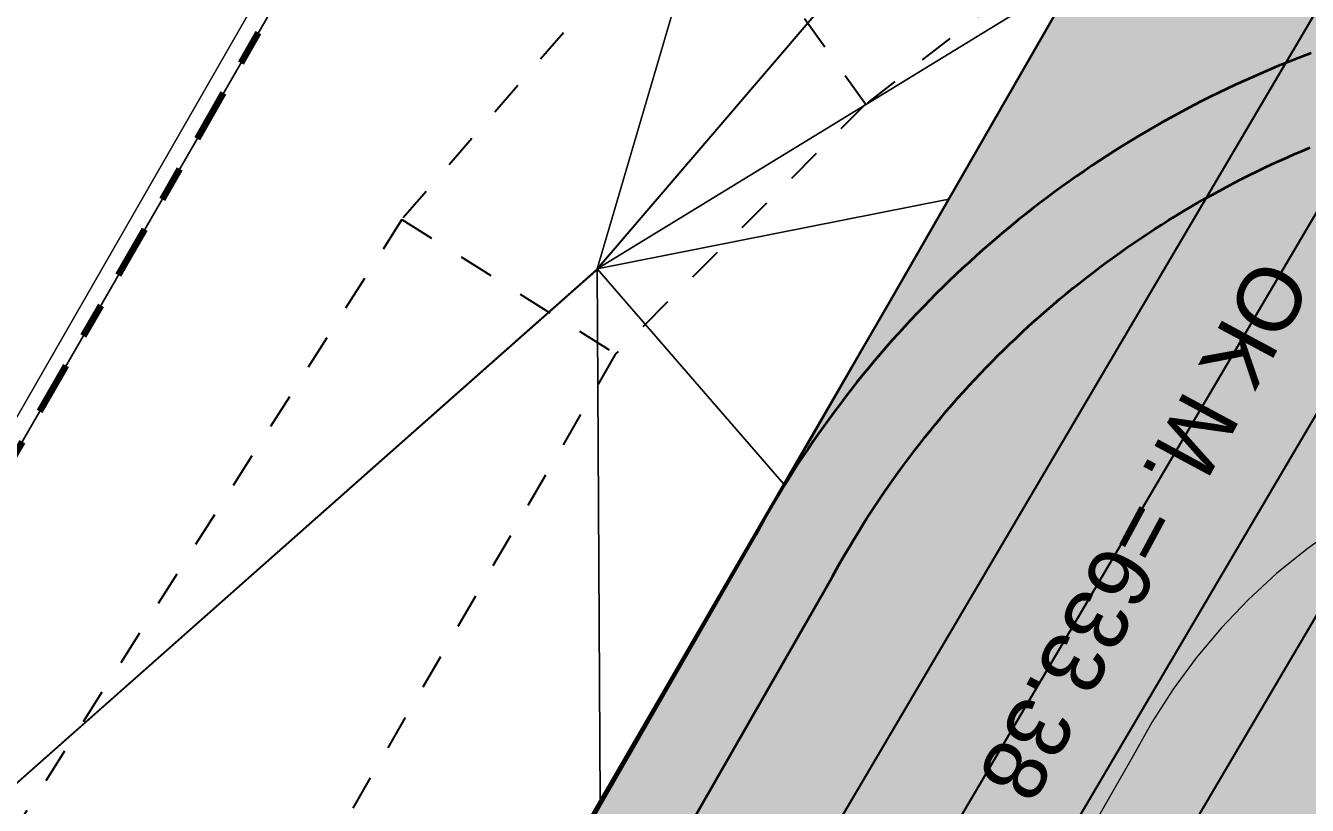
# Model space of a CAD drawing. Header units: metres. Extents: x 2711799 to 2711985, y 1236908 to 1237087.
# Drawn here: x 2711906.396 to 2711910.061, y 1237010.89 to 1237013.119 of the extents above; entities that cross this region are included whole.
import ezdxf

# ---------------------------------------------------------------- set-up
doc = ezdxf.new("R2010")
doc.units = ezdxf.units.M
doc.header["$PDMODE"] = 2
doc.header["$PDSIZE"] = -2
for name, pattern in [('AUSGEZOGEN', [0]), ('PUNKT2_S9', [0.35, 0.15, -0.1, 0, -0.1]), ('VERDECKT2_S2', [0.18, 0.1, -0.08])]:
    doc.linetypes.add(name, pattern=pattern)
for name, color, linetype, lineweight in [('XR$1$STANDARD_1', 7, 'AUSGEZOGEN', 13), ('XR$2$STANDARD_1', 7, 'AUSGEZOGEN', 13), ('XR$5$STANDARD_1', 7, 'AUSGEZOGEN', 13), ('XR$6$STANDARD_1', 7, 'AUSGEZOGEN', 13), ('XR$6$Vermassung Decke', 7, 'AUSGEZOGEN', 18)]:
    doc.layers.add(name, color=color, linetype=linetype, lineweight=lineweight)
for name, color, linetype in [('XR$3$V02_Raumstempel', 7, 'AUSGEZOGEN'), ('XR$3$V10_Achsen', 7, 'AUSGEZOGEN'), ('XR$4$E21_Stützen', 7, 'AUSGEZOGEN'), ('XR$4$E42_Aussendämmung', 7, 'AUSGEZOGEN'), ('XR$4$M61_Mobiliar', 7, 'AUSGEZOGEN')]:
    doc.layers.add(name, color=color, linetype=linetype)
doc.styles.add('ARIAL', font='arial.ttf')
doc.dimstyles.new('DIMSTYLE_6', dxfattribs={"dimtxt": 0.2, "dimasz": 0.2, "dimexe": 0, "dimexo": 0, "dimgap": 0.1, "dimtad": 2, "dimrnd": 0.005, "dimzin": 4, "dimdsep": 46, "dimtxsty": 'ARIAL', "dimblk1": 'ALL_ML_KREIS', "dimblk2": 'ALL_ML_KREIS', "dimsah": 1, "dimcen": 0, "dimclrd": 7, "dimclre": 7, "dimclrt": 7, "dimadec": 0, "dimazin": 0, "dimtfac": 1, "dimtdec": 0, "dimtix": 1, "dimtmove": 2, "dimatfit": 3, "dimfxl": 0, "dimtzin": 0, "dimlwd": 0, "dimlwe": 18, "dimarcsym": 0})

# ---------------------------------------------------------------- blocks, each defined once
blk = doc.blocks.new('COMPLEXOBJECT_0')
at = {"layer": 'XR$1$STANDARD_1', "color": 7, "linetype": 'AUSGEZOGEN', "lineweight": 13, "transparency": 33554687}
for points, invisible_edges in [([(46.6739, 7.5108, -1.3266), (20.6477, 30.5331, -1.3266), (46.7664, 4.4497, -1.3266)], 3), ([(46.7664, 4.4497, -1.3266), (20.6477, 30.5331, -1.3266), (47.2711, 2.7839, -1.3266)], 3), ([(47.2711, 2.7839, -1.3266), (20.6477, 30.5331, -1.3266), (47.2944, 2.0702, -1.3266)], 3), ([(47.2944, 2.0702, -1.3266), (20.6477, 30.5331, -1.3266), (47.276, 1.9483, -1.3266)], 3), ([(47.276, 1.9483, -1.3266), (20.6477, 30.5331, -1.3266), (47.951, 0, -1.3266)], 3), ([(47.951, 0, -1.3266), (20.6477, 30.5331, -1.3266), (35.4227, 0.3852, -1.3266)], 3), ([(35.4227, 0.3852, 1.3934), (43.7886, 0.128, 1.4734), (35.4227, 0.3852, -1.3266)], 2), ([(47.951, 0, -1.3266), (35.4227, 0.3852, -1.3266), (43.7886, 0.128, 1.4734)], 14)]:
    blk.add_3dface(points, dxfattribs=dict(at, invisible_edges=invisible_edges))
for points in [[(40.3057, 1.4124, 1.4734), (37.6671, 1.9886, 1.4734), (37.6881, 2.2589, 1.532), (38.916, 2.224, 1.5817)], [(40.3057, 1.4124, 1.4734), (38.916, 2.224, 1.5817), (39.6543, 2.203, 1.7712)], [(40.5955, 2.1737, 1.8162), (40.3057, 1.4124, 1.4734), (39.6543, 2.203, 1.7712), (39.994, 2.1934, 1.7878)], [(41.6405, 2.1395, 1.5848), (40.3057, 1.4124, 1.4734), (40.5955, 2.1737, 1.8162)], [(42.9636, 2.0963, 1.6254), (43.7886, 0.128, 1.4734), (40.3057, 1.4124, 1.4734), (41.6405, 2.1395, 1.5848)], [(40.3057, 1.4124, 1.4734), (35.4227, 0.3852, 1.3934), (37.6671, 1.9886, 1.4734)], [(40.3057, 1.4124, 1.4734), (43.7886, 0.128, 1.4734), (35.4227, 0.3852, 1.3934)]]:
    blk.add_3dface(points, dxfattribs=at)
blk = doc.blocks.new('COMPLEXOBJECT_88')
at = {"layer": 'XR$1$STANDARD_1', "color": 117, "linetype": 'AUSGEZOGEN', "lineweight": 25, "transparency": 33554687}
for points, invisible_edges in [([(37.1843, 2.2733, 1.4808), (37.5759, 2.2621, 1.1712), (37.6787, 2.2592, 1.5318)], 2), ([(38.6995, 2.2302, 0.4534), (39.994, 2.1934, 0.4534), (37.5759, 2.2621, 1.1712)], 2), ([(39.994, 2.1934, 0.4534), (39.994, 2.1934, 1.7878), (37.5759, 2.2621, 1.1712)], 14), ([(37.6787, 2.2592, 1.5318), (37.5759, 2.2621, 1.1712), (37.6881, 2.2589, 1.532)], 3), ([(37.6881, 2.2589, 1.532), (37.5759, 2.2621, 1.1712), (38.916, 2.224, 1.5817)], 3), ([(39.6543, 2.203, 1.7712), (38.916, 2.224, 1.5817), (37.5759, 2.2621, 1.1712)], 14), ([(37.5759, 2.2621, 1.1712), (39.994, 2.1934, 1.7878), (39.6543, 2.203, 1.7712)], 13)]:
    blk.add_3dface(points, dxfattribs=dict(at, invisible_edges=invisible_edges))
blk = doc.blocks.new('COMPLEXOBJECT_89')
at = {"layer": 'XR$1$STANDARD_1', "color": 117, "linetype": 'AUSGEZOGEN', "lineweight": 25, "transparency": 33554687}
for points, invisible_edges in [([(39.994, 2.1934, 0.4534), (43.1544, 2.09, 0.4534), (39.994, 2.1934, 1.7878)], 2), ([(39.994, 2.1934, 1.7878), (43.1544, 2.09, 0.4534), (40.5955, 2.1737, 1.8162)], 3), ([(40.5955, 2.1737, 1.8162), (43.1544, 2.09, 0.4534), (41.6405, 2.1395, 1.5848)], 3), ([(41.6405, 2.1395, 1.5848), (43.1544, 2.09, 0.4534), (42.9636, 2.0963, 1.6254)], 3), ([(42.9636, 2.0963, 1.6254), (43.1544, 2.09, 0.4534), (42.9858, 2.0955, 1.6256)], 3), ([(42.9858, 2.0955, 1.6256), (43.1544, 2.09, 0.4534), (42.9994, 2.0951, 1.6256)], 3), ([(44.1941, 2.056, 1.6267), (43.1544, 2.09, 0.4534), (42.9994, 2.0951, 1.6256)], 3), ([(43.1544, 2.09, 0.4534), (44.1941, 2.056, 1.6267), (44.3298, 2.0516, 1.6295)], 1)]:
    blk.add_3dface(points, dxfattribs=dict(at, invisible_edges=invisible_edges))
blk = doc.blocks.new('COMPLEXOBJECT_90')
at = {"layer": 'XR$1$STANDARD_1', "color": 8, "linetype": 'AUSGEZOGEN', "lineweight": 25, "transparency": 33554687, "invisible_edges": 3}
for points in [[(43.2072, 3.9516, 0.4534), (37.3848, 3.9589, 0.4534), (40.6549, 4.0293, 0.4534)], [(38.6995, 2.2302, 0.4534), (37.3848, 3.9589, 0.4534), (39.994, 2.1934, 0.4534)], [(39.994, 2.1934, 0.4534), (37.3848, 3.9589, 0.4534), (43.1544, 2.09, 0.4534)], [(43.1544, 2.09, 0.4534), (37.3848, 3.9589, 0.4534), (43.2072, 3.9516, 0.4534)]]:
    blk.add_3dface(points, dxfattribs=at)
blk = doc.blocks.new('Baugrube_$F38', base_point=(0, 0, -1.3266))
at = {"layer": 'XR$1$STANDARD_1', "color": 7, "linetype": 'PUNKT2_S9', "lineweight": 100, "transparency": 33554687}
blk.add_polyline3d([(25.4286, 1.3625, -1.3266), (31.2208, 0.5698, -1.3266), (35.4227, 0.3852, -1.3266), (47.951, 0, -1.3266), (47.276, 1.9483, -1.3266), (47.2944, 2.0702, -1.3266), (47.2711, 2.7839, -1.3266), (46.7664, 4.4497, -1.3266), (46.6739, 7.5108, -1.3266), (46.7775, 7.6803, -1.3266), (46.6485, 9.3572, -1.3266), (46.7418, 13.0472, -1.3266), (46.0652, 18.8045, -1.3266), (47.0552, 18.8045, -1.3266), (47.7822, 30.121, -1.3266), (46.461, 32.103, -1.3266), (40.1636, 32.124, -1.3266)], dxfattribs=at)
at = {"layer": 'XR$1$STANDARD_1', "color": 7, "linetype": 'AUSGEZOGEN', "lineweight": 13, "transparency": 33554687}
blk.add_blockref('COMPLEXOBJECT_0', (0, 0), dxfattribs=at)
at = {"layer": 'XR$1$STANDARD_1', "color": 8, "linetype": 'AUSGEZOGEN', "lineweight": 13, "transparency": 33554687}
blk.add_blockref('COMPLEXOBJECT_90', (0, 0), dxfattribs=at)
at = {"layer": 'XR$1$STANDARD_1', "color": 117, "linetype": 'AUSGEZOGEN', "lineweight": 13, "transparency": 33554687}
for name in ['COMPLEXOBJECT_88', 'COMPLEXOBJECT_89']:
    blk.add_blockref(name, (0, 0), dxfattribs=at)
blk = doc.blocks.new('Baugrube_$F39', base_point=(0, 0, -1.3266))
at = {"layer": 'XR$1$STANDARD_1', "linetype": 'AUSGEZOGEN', "lineweight": 25, "transparency": 33554687}
blk.add_hatch(color=8, dxfattribs=at).paths.add_polyline_path([(37.1774, 5.847), (37.5274, 5.847), (37.5274, 5.597), (39.2774, 5.597), (39.2774, 5.847), (39.6274, 5.847), (39.6274, 5.1975), (39.6906, 4.8158), (39.857, 4.4932), (40.1145, 4.2399), (40.4557, 4.0709), (40.6549, 4.0293), (43.2072, 3.9516), (43.1544, 2.09), (39.994, 2.1934), (38.6995, 2.2302), (38.1089, 2.7494), (37.665, 3.3563), (37.3848, 3.9589), (37.2177, 4.6201), (37.1775, 5.1245)], flags=16)
at = {"layer": 'XR$1$STANDARD_1', "color": 7, "linetype": 'AUSGEZOGEN', "lineweight": 13, "transparency": 33554687}
blk.add_lwpolyline([(37.1774, 5.847), (37.5274, 5.847), (37.5274, 5.597), (39.2774, 5.597), (39.2774, 5.847), (39.6274, 5.847), (39.6274, 5.1975), (39.6906, 4.8158), (39.857, 4.4932), (40.1145, 4.2399), (40.4557, 4.0709), (40.6549, 4.0293), (43.2072, 3.9516), (43.1544, 2.09), (39.994, 2.1934), (38.6995, 2.2302), (38.1089, 2.7494), (37.665, 3.3563), (37.3848, 3.9589), (37.2177, 4.6201), (37.1775, 5.1245), (37.1774, 5.847)], close=True, dxfattribs=at)
blk = doc.blocks.new('ALL_ML_KREIS')
at = {"color": 0, "linetype": 'ByBlock', "lineweight": -2}
for p, q in [((0, -0.5), (0, 0.5)), ((-1, 0), (0.5, 0))]:
    blk.add_line(p, q, dxfattribs=at)
blk.add_circle((0, 0), 0.15, dxfattribs=at)
blk = doc.blocks.new('*D1378')
at = {"layer": 'DEFPOINTS', "color": 0, "transparency": 16777216}
for p in [(2711911.5069, 1237011.3249), (2711909.0081, 1237008.6041), (2711909.6413, 1237008.2636)]:
    blk.add_point(p, dxfattribs=at)
at = {"layer": 'XR$6$Vermassung Decke', "color": 7, "lineweight": 18, "transparency": 16777216}
for p, q in [((2711911.5069, 1237011.3249), (2711911.3365, 1237011.4166)), ((2711909.0081, 1237008.6041), (2711909.6413, 1237008.2636))]:
    blk.add_line(p, q, dxfattribs=at)
at = {"layer": 'XR$6$Vermassung Decke', "color": 7, "lineweight": 0, "transparency": 16777216}
blk.add_line((2711911.2418, 1237011.2404), (2711909.7361, 1237008.4398), dxfattribs=at)
at = {"layer": 'XR$6$Vermassung Decke', "color": 7, "lineweight": 0, "transparency": 16777216, "xscale": 0.2, "yscale": 0.2, "zscale": 0.2}
for p, rotation in [((2711911.3365, 1237011.4166), 61.73568339642876), ((2711909.6413, 1237008.2636), 241.7356833964287)]:
    blk.add_blockref('ALL_ML_KREIS', p, dxfattribs=dict(at, rotation=rotation))
at = {"layer": 'XR$6$Vermassung Decke', "color": 7, "lineweight": 18, "transparency": 16777216, "insert": (2711910.6626, 1237009.7332), "char_height": 0.2, "width": 0.666667, "attachment_point": 5, "rotation": 61.7357, "style": 'ARIAL'}
blk.add_mtext('3.58', dxfattribs=at)
blk = doc.blocks.new('NSY100')
at = {"color": 0, "linetype": 'ByBlock', "lineweight": -2}
for p, q in [((-0.05, 0), (0.05, 0)), ((0, 0.05), (0, -0.05))]:
    blk.add_line(p, q, dxfattribs=at)
blk = doc.blocks.new('SYMBOL_33')
at = {"layer": 'XR$6$STANDARD_1', "color": 7, "linetype": 'AUSGEZOGEN', "lineweight": 25, "transparency": 33554687, "xscale": 0.009999999237060605, "yscale": 0.009999999237060605, "zscale": 0.009999999237060605, "rotation": 45}
blk.add_blockref('NSY100', (15.7362, -10.351, -6.67), dxfattribs=at)
at = {"layer": 'XR$6$STANDARD_1', "color": 7, "linetype": 'AUSGEZOGEN', "lineweight": 25, "transparency": 33554687, "insert": (15.4836, -13.1453), "char_height": 0.18, "width": 1.78956, "attachment_point": 7, "style": 'ARIAL'}
blk.add_mtext('OK M. =633.38', dxfattribs=at)

msp = doc.modelspace()

# ---------------------------------------------------------------- linework, layer by layer
at = {"layer": 'XR$2$STANDARD_1', "color": 1, "linetype": 'AUSGEZOGEN', "lineweight": 35, "transparency": 33554687}
for p, q in [((2711910.0223, 1237013.0213, 640.05), (2711909.998, 1237013.0116, 640.05)), ((2711910.0223, 1237013.0213, 640.05), (2711909.998, 1237013.0116, 640.05)), ((2711910.0468, 1237013.0308, 640.05), (2711910.0223, 1237013.0213, 640.05)), ((2711910.0468, 1237013.0308, 640.05), (2711910.0223, 1237013.0213, 640.05)), ((2711910.0713, 1237013.04, 640.05), (2711910.0468, 1237013.0308, 640.05)), ((2711910.0713, 1237013.04, 640.05), (2711910.0468, 1237013.0308, 640.05)), ((2711909.9255, 1237012.9814, 640.05), (2711909.9016, 1237012.9709, 640.05)), ((2711909.9255, 1237012.9814, 640.05), (2711909.9016, 1237012.9709, 640.05)), ((2711909.9496, 1237012.9917, 640.05), (2711909.9255, 1237012.9814, 640.05)), ((2711909.9496, 1237012.9917, 640.05), (2711909.9255, 1237012.9814, 640.05)), ((2711909.9738, 1237013.0018, 640.05), (2711909.9496, 1237012.9917, 640.05)), ((2711909.9738, 1237013.0018, 640.05), (2711909.9496, 1237012.9917, 640.05)), ((2711909.998, 1237013.0116, 640.05), (2711909.9738, 1237013.0018, 640.05)), ((2711909.998, 1237013.0116, 640.05), (2711909.9738, 1237013.0018, 640.05)), ((2711909.8539, 1237012.9492, 640.05), (2711909.8302, 1237012.9381, 640.05)), ((2711909.8539, 1237012.9492, 640.05), (2711909.8302, 1237012.9381, 640.05)), ((2711909.8777, 1237012.9602, 640.05), (2711909.8539, 1237012.9492, 640.05)), ((2711909.8777, 1237012.9602, 640.05), (2711909.8539, 1237012.9492, 640.05)), ((2711909.9016, 1237012.9709, 640.05), (2711909.8777, 1237012.9602, 640.05)), ((2711909.9016, 1237012.9709, 640.05), (2711909.8777, 1237012.9602, 640.05)), ((2711909.7831, 1237012.9152, 640.05), (2711909.7597, 1237012.9035, 640.05)), ((2711909.7831, 1237012.9152, 640.05), (2711909.7597, 1237012.9035, 640.05)), ((2711909.8066, 1237012.9268, 640.05), (2711909.7831, 1237012.9152, 640.05)), ((2711909.8066, 1237012.9268, 640.05), (2711909.7831, 1237012.9152, 640.05)), ((2711909.8302, 1237012.9381, 640.05), (2711909.8066, 1237012.9268, 640.05)), ((2711909.8302, 1237012.9381, 640.05), (2711909.8066, 1237012.9268, 640.05)), ((2711909.7132, 1237012.8793, 640.05), (2711909.6902, 1237012.867, 640.05)), ((2711909.7132, 1237012.8793, 640.05), (2711909.6902, 1237012.867, 640.05)), ((2711909.7364, 1237012.8915, 640.05), (2711909.7132, 1237012.8793, 640.05)), ((2711909.7364, 1237012.8915, 640.05), (2711909.7132, 1237012.8793, 640.05)), ((2711909.7597, 1237012.9035, 640.05), (2711909.7364, 1237012.8915, 640.05)), ((2711909.7597, 1237012.9035, 640.05), (2711909.7364, 1237012.8915, 640.05)), ((2711909.6443, 1237012.8417, 640.05), (2711909.6216, 1237012.8287, 640.05)), ((2711909.6443, 1237012.8417, 640.05), (2711909.6216, 1237012.8287, 640.05)), ((2711909.6672, 1237012.8544, 640.05), (2711909.6443, 1237012.8417, 640.05)), ((2711909.6672, 1237012.8544, 640.05), (2711909.6443, 1237012.8417, 640.05)), ((2711909.6902, 1237012.867, 640.05), (2711909.6672, 1237012.8544, 640.05)), ((2711909.6902, 1237012.867, 640.05), (2711909.6672, 1237012.8544, 640.05)), ((2711909.5764, 1237012.8022, 640.05), (2711909.554, 1237012.7887, 640.05)), ((2711909.5764, 1237012.8022, 640.05), (2711909.554, 1237012.7887, 640.05)), ((2711909.599, 1237012.8156, 640.05), (2711909.5764, 1237012.8022, 640.05)), ((2711909.599, 1237012.8156, 640.05), (2711909.5764, 1237012.8022, 640.05)), ((2711909.6216, 1237012.8287, 640.05), (2711909.599, 1237012.8156, 640.05)), ((2711909.6216, 1237012.8287, 640.05), (2711909.599, 1237012.8156, 640.05)), ((2711909.5096, 1237012.761, 640.05), (2711909.4876, 1237012.7468, 640.05)), ((2711909.5096, 1237012.761, 640.05), (2711909.4876, 1237012.7468, 640.05)), ((2711909.5318, 1237012.7749, 640.05), (2711909.5096, 1237012.761, 640.05)), ((2711909.5318, 1237012.7749, 640.05), (2711909.5096, 1237012.761, 640.05)), ((2711909.554, 1237012.7887, 640.05), (2711909.5318, 1237012.7749, 640.05)), ((2711909.554, 1237012.7887, 640.05), (2711909.5318, 1237012.7749, 640.05)), ((2711910.0249, 1237012.752, 640.05), (2711910.047, 1237012.7614, 640.05)), ((2711910.0249, 1237012.752, 640.05), (2711910.047, 1237012.7614, 640.05)), ((2711910.047, 1237012.7614, 640.05), (2711910.0691, 1237012.7707, 640.05)), ((2711910.047, 1237012.7614, 640.05), (2711910.0691, 1237012.7707, 640.05)), ((2711909.4657, 1237012.7325, 640.05), (2711909.4439, 1237012.718, 640.05)), ((2711909.4657, 1237012.7325, 640.05), (2711909.4439, 1237012.718, 640.05)), ((2711909.4876, 1237012.7468, 640.05), (2711909.4657, 1237012.7325, 640.05)), ((2711909.4876, 1237012.7468, 640.05), (2711909.4657, 1237012.7325, 640.05)), ((2711909.9375, 1237012.7123, 640.05), (2711909.9592, 1237012.7225, 640.05)), ((2711909.9375, 1237012.7123, 640.05), (2711909.9592, 1237012.7225, 640.05)), ((2711909.9592, 1237012.7225, 640.05), (2711909.981, 1237012.7325, 640.05)), ((2711909.9592, 1237012.7225, 640.05), (2711909.981, 1237012.7325, 640.05)), ((2711909.981, 1237012.7325, 640.05), (2711910.0029, 1237012.7423, 640.05)), ((2711909.981, 1237012.7325, 640.05), (2711910.0029, 1237012.7423, 640.05)), ((2711910.0029, 1237012.7423, 640.05), (2711910.0249, 1237012.752, 640.05)), ((2711910.0029, 1237012.7423, 640.05), (2711910.0249, 1237012.752, 640.05)), ((2711909.4007, 1237012.6884, 640.05), (2711909.3793, 1237012.6733, 640.05)), ((2711909.4007, 1237012.6884, 640.05), (2711909.3793, 1237012.6733, 640.05)), ((2711909.4222, 1237012.7033, 640.05), (2711909.4007, 1237012.6884, 640.05)), ((2711909.4222, 1237012.7033, 640.05), (2711909.4007, 1237012.6884, 640.05)), ((2711909.4439, 1237012.718, 640.05), (2711909.4222, 1237012.7033, 640.05)), ((2711909.4439, 1237012.718, 640.05), (2711909.4222, 1237012.7033, 640.05)), ((2711909.8729, 1237012.6805, 640.05), (2711909.8943, 1237012.6913, 640.05)), ((2711909.8729, 1237012.6805, 640.05), (2711909.8943, 1237012.6913, 640.05)), ((2711909.8943, 1237012.6913, 640.05), (2711909.9159, 1237012.7019, 640.05)), ((2711909.8943, 1237012.6913, 640.05), (2711909.9159, 1237012.7019, 640.05)), ((2711909.9159, 1237012.7019, 640.05), (2711909.9375, 1237012.7123, 640.05)), ((2711909.9159, 1237012.7019, 640.05), (2711909.9375, 1237012.7123, 640.05)), ((2711909.358, 1237012.6581, 640.05), (2711909.3369, 1237012.6426, 640.05)), ((2711909.358, 1237012.6581, 640.05), (2711909.3369, 1237012.6426, 640.05)), ((2711909.3793, 1237012.6733, 640.05), (2711909.358, 1237012.6581, 640.05)), ((2711909.3793, 1237012.6733, 640.05), (2711909.358, 1237012.6581, 640.05)), ((2711909.8091, 1237012.6471, 640.05), (2711909.8303, 1237012.6584, 640.05)), ((2711909.8091, 1237012.6471, 640.05), (2711909.8303, 1237012.6584, 640.05)), ((2711909.8303, 1237012.6584, 640.05), (2711909.8516, 1237012.6696, 640.05)), ((2711909.8303, 1237012.6584, 640.05), (2711909.8516, 1237012.6696, 640.05)), ((2711909.8516, 1237012.6696, 640.05), (2711909.8729, 1237012.6805, 640.05)), ((2711909.8516, 1237012.6696, 640.05), (2711909.8729, 1237012.6805, 640.05)), ((2711909.295, 1237012.6112, 640.05), (2711909.2743, 1237012.5952, 640.05)), ((2711909.295, 1237012.6112, 640.05), (2711909.2743, 1237012.5952, 640.05)), ((2711909.3159, 1237012.627, 640.05), (2711909.295, 1237012.6112, 640.05)), ((2711909.3159, 1237012.627, 640.05), (2711909.295, 1237012.6112, 640.05)), ((2711909.3369, 1237012.6426, 640.05), (2711909.3159, 1237012.627, 640.05)), ((2711909.3369, 1237012.6426, 640.05), (2711909.3159, 1237012.627, 640.05)), ((2711909.7255, 1237012.6, 640.05), (2711909.7463, 1237012.612, 640.05)), ((2711909.7255, 1237012.6, 640.05), (2711909.7463, 1237012.612, 640.05)), ((2711909.7463, 1237012.612, 640.05), (2711909.7671, 1237012.6239, 640.05)), ((2711909.7463, 1237012.612, 640.05), (2711909.7671, 1237012.6239, 640.05)), ((2711909.7671, 1237012.6239, 640.05), (2711909.7881, 1237012.6356, 640.05)), ((2711909.7671, 1237012.6239, 640.05), (2711909.7881, 1237012.6356, 640.05)), ((2711909.7881, 1237012.6356, 640.05), (2711909.8091, 1237012.6471, 640.05)), ((2711909.7881, 1237012.6356, 640.05), (2711909.8091, 1237012.6471, 640.05)), ((2711909.2537, 1237012.579, 640.05), (2711909.2333, 1237012.5626, 640.05)), ((2711909.2537, 1237012.579, 640.05), (2711909.2333, 1237012.5626, 640.05)), ((2711909.2743, 1237012.5952, 640.05), (2711909.2537, 1237012.579, 640.05)), ((2711909.2743, 1237012.5952, 640.05), (2711909.2537, 1237012.579, 640.05)), ((2711909.6639, 1237012.5627, 640.05), (2711909.6844, 1237012.5753, 640.05)), ((2711909.6639, 1237012.5627, 640.05), (2711909.6844, 1237012.5753, 640.05)), ((2711909.6844, 1237012.5753, 640.05), (2711909.7049, 1237012.5877, 640.05)), ((2711909.6844, 1237012.5753, 640.05), (2711909.7049, 1237012.5877, 640.05)), ((2711909.7049, 1237012.5877, 640.05), (2711909.7255, 1237012.6, 640.05)), ((2711909.7049, 1237012.5877, 640.05), (2711909.7255, 1237012.6, 640.05)), ((2711909.213, 1237012.5461, 640.05), (2711909.1928, 1237012.5294, 640.05)), ((2711909.213, 1237012.5461, 640.05), (2711909.1928, 1237012.5294, 640.05)), ((2711909.2333, 1237012.5626, 640.05), (2711909.213, 1237012.5461, 640.05)), ((2711909.2333, 1237012.5626, 640.05), (2711909.213, 1237012.5461, 640.05)), ((2711909.6234, 1237012.537, 640.05), (2711909.6436, 1237012.5499, 640.05)), ((2711909.6234, 1237012.537, 640.05), (2711909.6436, 1237012.5499, 640.05)), ((2711909.6436, 1237012.5499, 640.05), (2711909.6639, 1237012.5627, 640.05)), ((2711909.6436, 1237012.5499, 640.05), (2711909.6639, 1237012.5627, 640.05)), ((2711909.1728, 1237012.5125, 640.05), (2711909.153, 1237012.4954, 640.05)), ((2711909.1728, 1237012.5125, 640.05), (2711909.153, 1237012.4954, 640.05)), ((2711909.1928, 1237012.5294, 640.05), (2711909.1728, 1237012.5125, 640.05)), ((2711909.1928, 1237012.5294, 640.05), (2711909.1728, 1237012.5125, 640.05)), ((2711909.5635, 1237012.4971, 640.05), (2711909.5834, 1237012.5105, 640.05)), ((2711909.5635, 1237012.4971, 640.05), (2711909.5834, 1237012.5105, 640.05)), ((2711909.5834, 1237012.5105, 640.05), (2711909.6033, 1237012.5239, 640.05)), ((2711909.5834, 1237012.5105, 640.05), (2711909.6033, 1237012.5239, 640.05)), ((2711909.6033, 1237012.5239, 640.05), (2711909.6234, 1237012.537, 640.05)), ((2711909.6033, 1237012.5239, 640.05), (2711909.6234, 1237012.537, 640.05)), ((2711909.1333, 1237012.4782, 640.05), (2711909.1137, 1237012.4608, 640.05)), ((2711909.1333, 1237012.4782, 640.05), (2711909.1137, 1237012.4608, 640.05)), ((2711909.153, 1237012.4954, 640.05), (2711909.1333, 1237012.4782, 640.05)), ((2711909.153, 1237012.4954, 640.05), (2711909.1333, 1237012.4782, 640.05)), ((2711909.5047, 1237012.4556, 640.05), (2711909.5242, 1237012.4696, 640.05)), ((2711909.5047, 1237012.4556, 640.05), (2711909.5242, 1237012.4696, 640.05)), ((2711909.5242, 1237012.4696, 640.05), (2711909.5438, 1237012.4834, 640.05)), ((2711909.5242, 1237012.4696, 640.05), (2711909.5438, 1237012.4834, 640.05)), ((2711909.5438, 1237012.4834, 640.05), (2711909.5635, 1237012.4971, 640.05)), ((2711909.5438, 1237012.4834, 640.05), (2711909.5635, 1237012.4971, 640.05)), ((2711909.0943, 1237012.4432, 640.05), (2711909.075, 1237012.4255, 640.05)), ((2711909.0943, 1237012.4432, 640.05), (2711909.075, 1237012.4255, 640.05)), ((2711909.1137, 1237012.4608, 640.05), (2711909.0943, 1237012.4432, 640.05)), ((2711909.1137, 1237012.4608, 640.05), (2711909.0943, 1237012.4432, 640.05)), ((2711909.466, 1237012.4271, 640.05), (2711909.4853, 1237012.4414, 640.05)), ((2711909.466, 1237012.4271, 640.05), (2711909.4853, 1237012.4414, 640.05)), ((2711909.4853, 1237012.4414, 640.05), (2711909.5047, 1237012.4556, 640.05)), ((2711909.4853, 1237012.4414, 640.05), (2711909.5047, 1237012.4556, 640.05)), ((2711909.056, 1237012.4076, 640.05), (2711909.037, 1237012.3895, 640.05)), ((2711909.056, 1237012.4076, 640.05), (2711909.037, 1237012.3895, 640.05)), ((2711909.075, 1237012.4255, 640.05), (2711909.056, 1237012.4076, 640.05)), ((2711909.075, 1237012.4255, 640.05), (2711909.056, 1237012.4076, 640.05)), ((2711909.4091, 1237012.3831, 640.05), (2711909.4279, 1237012.398, 640.05)), ((2711909.4091, 1237012.3831, 640.05), (2711909.4279, 1237012.398, 640.05)), ((2711909.4279, 1237012.398, 640.05), (2711909.4469, 1237012.4126, 640.05)), ((2711909.4279, 1237012.398, 640.05), (2711909.4469, 1237012.4126, 640.05)), ((2711909.4469, 1237012.4126, 640.05), (2711909.466, 1237012.4271, 640.05)), ((2711909.4469, 1237012.4126, 640.05), (2711909.466, 1237012.4271, 640.05)), ((2711909.0182, 1237012.3713, 640.05), (2711908.9996, 1237012.3529, 640.05)), ((2711909.0182, 1237012.3713, 640.05), (2711908.9996, 1237012.3529, 640.05)), ((2711909.037, 1237012.3895, 640.05), (2711909.0182, 1237012.3713, 640.05)), ((2711909.037, 1237012.3895, 640.05), (2711909.0182, 1237012.3713, 640.05)), ((2711909.3717, 1237012.353, 640.05), (2711909.3903, 1237012.3681, 640.05)), ((2711909.3717, 1237012.353, 640.05), (2711909.3903, 1237012.3681, 640.05)), ((2711909.3903, 1237012.3681, 640.05), (2711909.4091, 1237012.3831, 640.05)), ((2711909.3903, 1237012.3681, 640.05), (2711909.4091, 1237012.3831, 640.05)), ((2711908.9812, 1237012.3343, 640.05), (2711908.9629, 1237012.3156, 640.05)), ((2711908.9812, 1237012.3343, 640.05), (2711908.9629, 1237012.3156, 640.05)), ((2711908.9996, 1237012.3529, 640.05), (2711908.9812, 1237012.3343, 640.05)), ((2711908.9996, 1237012.3529, 640.05), (2711908.9812, 1237012.3343, 640.05)), ((2711909.3167, 1237012.3065, 640.05), (2711909.3349, 1237012.3222, 640.05)), ((2711909.3167, 1237012.3065, 640.05), (2711909.3349, 1237012.3222, 640.05)), ((2711909.3349, 1237012.3222, 640.05), (2711909.3533, 1237012.3377, 640.05)), ((2711909.3349, 1237012.3222, 640.05), (2711909.3533, 1237012.3377, 640.05)), ((2711909.3533, 1237012.3377, 640.05), (2711909.3717, 1237012.353, 640.05)), ((2711909.3533, 1237012.3377, 640.05), (2711909.3717, 1237012.353, 640.05)), ((2711908.9447, 1237012.2967, 640.05), (2711908.9268, 1237012.2776, 640.05)), ((2711908.9447, 1237012.2967, 640.05), (2711908.9268, 1237012.2776, 640.05)), ((2711908.9629, 1237012.3156, 640.05), (2711908.9447, 1237012.2967, 640.05)), ((2711908.9629, 1237012.3156, 640.05), (2711908.9447, 1237012.2967, 640.05)), ((2711909.2807, 1237012.2748, 640.05), (2711909.2986, 1237012.2907, 640.05)), ((2711909.2807, 1237012.2748, 640.05), (2711909.2986, 1237012.2907, 640.05)), ((2711909.2986, 1237012.2907, 640.05), (2711909.3167, 1237012.3065, 640.05)), ((2711909.2986, 1237012.2907, 640.05), (2711909.3167, 1237012.3065, 640.05)), ((2711908.909, 1237012.2584, 640.05), (2711908.8914, 1237012.2391, 640.05)), ((2711908.909, 1237012.2584, 640.05), (2711908.8914, 1237012.2391, 640.05)), ((2711908.9268, 1237012.2776, 640.05), (2711908.909, 1237012.2584, 640.05)), ((2711908.9268, 1237012.2776, 640.05), (2711908.909, 1237012.2584, 640.05)), ((2711909.2453, 1237012.2424, 640.05), (2711909.2629, 1237012.2587, 640.05)), ((2711909.2453, 1237012.2424, 640.05), (2711909.2629, 1237012.2587, 640.05)), ((2711909.2629, 1237012.2587, 640.05), (2711909.2807, 1237012.2748, 640.05)), ((2711909.2629, 1237012.2587, 640.05), (2711909.2807, 1237012.2748, 640.05)), ((2711908.8739, 1237012.2196, 640.05), (2711908.8566, 1237012.1999, 640.05)), ((2711908.8739, 1237012.2196, 640.05), (2711908.8566, 1237012.1999, 640.05)), ((2711908.8914, 1237012.2391, 640.05), (2711908.8739, 1237012.2196, 640.05)), ((2711908.8914, 1237012.2391, 640.05), (2711908.8739, 1237012.2196, 640.05)), ((2711909.1932, 1237012.1927, 640.05), (2711909.2104, 1237012.2094, 640.05)), ((2711909.1932, 1237012.1927, 640.05), (2711909.2104, 1237012.2094, 640.05)), ((2711909.2104, 1237012.2094, 640.05), (2711909.2278, 1237012.226, 640.05)), ((2711909.2104, 1237012.2094, 640.05), (2711909.2278, 1237012.226, 640.05)), ((2711909.2278, 1237012.226, 640.05), (2711909.2453, 1237012.2424, 640.05)), ((2711909.2278, 1237012.226, 640.05), (2711909.2453, 1237012.2424, 640.05)), ((2711908.8395, 1237012.1801, 640.05), (2711908.8225, 1237012.1602, 640.05)), ((2711908.8395, 1237012.1801, 640.05), (2711908.8225, 1237012.1602, 640.05)), ((2711908.8566, 1237012.1999, 640.05), (2711908.8395, 1237012.1801, 640.05)), ((2711908.8566, 1237012.1999, 640.05), (2711908.8395, 1237012.1801, 640.05)), ((2711909.1592, 1237012.1588, 640.05), (2711909.1762, 1237012.1758, 640.05)), ((2711909.1592, 1237012.1588, 640.05), (2711909.1762, 1237012.1758, 640.05)), ((2711909.1762, 1237012.1758, 640.05), (2711909.1932, 1237012.1927, 640.05)), ((2711909.1762, 1237012.1758, 640.05), (2711909.1932, 1237012.1927, 640.05)), ((2711908.8058, 1237012.1401, 640.05), (2711908.7892, 1237012.1198, 640.05)), ((2711908.8058, 1237012.1401, 640.05), (2711908.7892, 1237012.1198, 640.05)), ((2711908.8225, 1237012.1602, 640.05), (2711908.8058, 1237012.1401, 640.05)), ((2711908.8225, 1237012.1602, 640.05), (2711908.8058, 1237012.1401, 640.05)), ((2711909.1258, 1237012.1243, 640.05), (2711909.1425, 1237012.1416, 640.05)), ((2711909.1258, 1237012.1243, 640.05), (2711909.1425, 1237012.1416, 640.05)), ((2711909.1425, 1237012.1416, 640.05), (2711909.1592, 1237012.1588, 640.05)), ((2711909.1425, 1237012.1416, 640.05), (2711909.1592, 1237012.1588, 640.05)), ((2711908.7728, 1237012.0994, 640.05), (2711908.7565, 1237012.0789, 640.05)), ((2711908.7728, 1237012.0994, 640.05), (2711908.7565, 1237012.0789, 640.05)), ((2711908.7892, 1237012.1198, 640.05), (2711908.7728, 1237012.0994, 640.05)), ((2711908.7892, 1237012.1198, 640.05), (2711908.7728, 1237012.0994, 640.05)), ((2711909.0931, 1237012.0893, 640.05), (2711909.1094, 1237012.1069, 640.05)), ((2711909.0931, 1237012.0893, 640.05), (2711909.1094, 1237012.1069, 640.05)), ((2711909.1094, 1237012.1069, 640.05), (2711909.1258, 1237012.1243, 640.05)), ((2711909.1094, 1237012.1069, 640.05), (2711909.1258, 1237012.1243, 640.05)), ((2711908.7565, 1237012.0789, 640.05), (2711908.7405, 1237012.0582, 640.05)), ((2711908.7565, 1237012.0789, 640.05), (2711908.7405, 1237012.0582, 640.05)), ((2711909.0609, 1237012.0537, 640.05), (2711909.0769, 1237012.0715, 640.05)), ((2711909.0609, 1237012.0537, 640.05), (2711909.0769, 1237012.0715, 640.05)), ((2711909.0769, 1237012.0715, 640.05), (2711909.0931, 1237012.0893, 640.05)), ((2711909.0769, 1237012.0715, 640.05), (2711909.0931, 1237012.0893, 640.05)), ((2711908.7246, 1237012.0374, 640.05), (2711908.7089, 1237012.0164, 640.05)), ((2711908.7246, 1237012.0374, 640.05), (2711908.7089, 1237012.0164, 640.05)), ((2711908.7405, 1237012.0582, 640.05), (2711908.7246, 1237012.0374, 640.05)), ((2711908.7405, 1237012.0582, 640.05), (2711908.7246, 1237012.0374, 640.05)), ((2711909.0294, 1237012.0175, 640.05), (2711909.0451, 1237012.0356, 640.05)), ((2711909.0294, 1237012.0175, 640.05), (2711909.0451, 1237012.0356, 640.05)), ((2711909.0451, 1237012.0356, 640.05), (2711909.0609, 1237012.0537, 640.05)), ((2711909.0451, 1237012.0356, 640.05), (2711909.0609, 1237012.0537, 640.05)), ((2711908.6934, 1237011.9953, 640.05), (2711908.6781, 1237011.9741, 640.05)), ((2711908.6934, 1237011.9953, 640.05), (2711908.6781, 1237011.9741, 640.05)), ((2711908.7089, 1237012.0164, 640.05), (2711908.6934, 1237011.9953, 640.05)), ((2711908.7089, 1237012.0164, 640.05), (2711908.6934, 1237011.9953, 640.05)), ((2711908.9985, 1237011.9808, 640.05), (2711909.0138, 1237011.9992, 640.05)), ((2711908.9985, 1237011.9808, 640.05), (2711909.0138, 1237011.9992, 640.05)), ((2711909.0138, 1237011.9992, 640.05), (2711909.0294, 1237012.0175, 640.05)), ((2711909.0138, 1237011.9992, 640.05), (2711909.0294, 1237012.0175, 640.05)), ((2711908.6629, 1237011.9528, 640.05), (2711908.648, 1237011.9313, 640.05)), ((2711908.6629, 1237011.9528, 640.05), (2711908.648, 1237011.9313, 640.05)), ((2711908.6781, 1237011.9741, 640.05), (2711908.6629, 1237011.9528, 640.05)), ((2711908.6781, 1237011.9741, 640.05), (2711908.6629, 1237011.9528, 640.05)), ((2711908.9682, 1237011.9435, 640.05), (2711908.9833, 1237011.9622, 640.05)), ((2711908.9682, 1237011.9435, 640.05), (2711908.9833, 1237011.9622, 640.05)), ((2711908.9833, 1237011.9622, 640.05), (2711908.9985, 1237011.9808, 640.05)), ((2711908.9833, 1237011.9622, 640.05), (2711908.9985, 1237011.9808, 640.05)), ((2711908.648, 1237011.9313, 640.05), (2711908.6332, 1237011.9097, 640.05)), ((2711908.648, 1237011.9313, 640.05), (2711908.6332, 1237011.9097, 640.05)), ((2711908.9386, 1237011.9057, 640.05), (2711908.9533, 1237011.9247, 640.05)), ((2711908.9386, 1237011.9057, 640.05), (2711908.9533, 1237011.9247, 640.05)), ((2711908.9533, 1237011.9247, 640.05), (2711908.9682, 1237011.9435, 640.05)), ((2711908.9533, 1237011.9247, 640.05), (2711908.9682, 1237011.9435, 640.05)), ((2711908.6186, 1237011.8879, 640.05), (2711908.6043, 1237011.866, 640.05)), ((2711908.6186, 1237011.8879, 640.05), (2711908.6043, 1237011.866, 640.05)), ((2711908.6332, 1237011.9097, 640.05), (2711908.6186, 1237011.8879, 640.05)), ((2711908.6332, 1237011.9097, 640.05), (2711908.6186, 1237011.8879, 640.05)), ((2711908.9097, 1237011.8674, 640.05), (2711908.9241, 1237011.8866, 640.05)), ((2711908.9097, 1237011.8674, 640.05), (2711908.9241, 1237011.8866, 640.05)), ((2711908.9241, 1237011.8866, 640.05), (2711908.9386, 1237011.9057, 640.05)), ((2711908.9241, 1237011.8866, 640.05), (2711908.9386, 1237011.9057, 640.05)), ((2711908.5901, 1237011.844, 640.05), (2711908.5761, 1237011.8219, 640.05)), ((2711908.5901, 1237011.844, 640.05), (2711908.5761, 1237011.8219, 640.05)), ((2711908.6043, 1237011.866, 640.05), (2711908.5901, 1237011.844, 640.05)), ((2711908.6043, 1237011.866, 640.05), (2711908.5901, 1237011.844, 640.05)), ((2711908.8814, 1237011.8287, 640.05), (2711908.8954, 1237011.8481, 640.05)), ((2711908.8814, 1237011.8287, 640.05), (2711908.8954, 1237011.8481, 640.05)), ((2711908.8954, 1237011.8481, 640.05), (2711908.9097, 1237011.8674, 640.05)), ((2711908.8954, 1237011.8481, 640.05), (2711908.9097, 1237011.8674, 640.05)), ((2711908.5761, 1237011.8219, 640.05), (2711908.5623, 1237011.7997, 640.05)), ((2711908.5761, 1237011.8219, 640.05), (2711908.5623, 1237011.7997, 640.05)), ((2711908.8538, 1237011.7894, 640.05), (2711908.8675, 1237011.8091, 640.05)), ((2711908.8538, 1237011.7894, 640.05), (2711908.8675, 1237011.8091, 640.05)), ((2711908.8675, 1237011.8091, 640.05), (2711908.8814, 1237011.8287, 640.05)), ((2711908.8675, 1237011.8091, 640.05), (2711908.8814, 1237011.8287, 640.05)), ((2711908.5486, 1237011.7773, 640.05), (2711908.5352, 1237011.7548, 640.05)), ((2711908.5486, 1237011.7773, 640.05), (2711908.5352, 1237011.7548, 640.05)), ((2711908.5623, 1237011.7997, 640.05), (2711908.5486, 1237011.7773, 640.05)), ((2711908.5623, 1237011.7997, 640.05), (2711908.5486, 1237011.7773, 640.05)), ((2711908.8269, 1237011.7496, 640.05), (2711908.8403, 1237011.7696, 640.05)), ((2711908.8269, 1237011.7496, 640.05), (2711908.8403, 1237011.7696, 640.05)), ((2711908.8403, 1237011.7696, 640.05), (2711908.8538, 1237011.7894, 640.05)), ((2711908.8403, 1237011.7696, 640.05), (2711908.8538, 1237011.7894, 640.05)), ((2711908.522, 1237011.7322, 640.05), (2711908.509, 1237011.7095, 640.05)), ((2711908.522, 1237011.7322, 640.05), (2711908.509, 1237011.7095, 640.05)), ((2711908.5352, 1237011.7548, 640.05), (2711908.522, 1237011.7322, 640.05)), ((2711908.5352, 1237011.7548, 640.05), (2711908.522, 1237011.7322, 640.05)), ((2711908.8137, 1237011.7296, 640.05), (2711908.8269, 1237011.7496, 640.05)), ((2711908.8137, 1237011.7296, 640.05), (2711908.8269, 1237011.7496, 640.05)), ((2711908.509, 1237011.7095, 640.05), (2711908.4962, 1237011.6867, 640.05)), ((2711908.509, 1237011.7095, 640.05), (2711908.4962, 1237011.6867, 640.05)), ((2711908.7879, 1237011.6891, 640.05), (2711908.8007, 1237011.7094, 640.05)), ((2711908.7879, 1237011.6891, 640.05), (2711908.8007, 1237011.7094, 640.05)), ((2711908.8007, 1237011.7094, 640.05), (2711908.8137, 1237011.7296, 640.05)), ((2711908.8007, 1237011.7094, 640.05), (2711908.8137, 1237011.7296, 640.05)), ((2711908.4835, 1237011.6638, 640.05), (2711908.479, 1237011.6553, 640.05)), ((2711908.4835, 1237011.6638, 640.05), (2711908.479, 1237011.6553, 640.05)), ((2711908.4962, 1237011.6867, 640.05), (2711908.4835, 1237011.6638, 640.05)), ((2711908.4962, 1237011.6867, 640.05), (2711908.4835, 1237011.6638, 640.05)), ((2711908.7628, 1237011.6483, 640.05), (2711908.7752, 1237011.6688, 640.05)), ((2711908.7628, 1237011.6483, 640.05), (2711908.7752, 1237011.6688, 640.05)), ((2711908.7752, 1237011.6688, 640.05), (2711908.7879, 1237011.6891, 640.05)), ((2711908.7752, 1237011.6688, 640.05), (2711908.7879, 1237011.6891, 640.05)), ((2711908.479, 1237011.6553, 640.05), (2711907.5893, 1237010.1074, 640.05)), ((2711908.479, 1237011.6553, 640.05), (2711907.5893, 1237010.1074, 640.05)), ((2711908.7383, 1237011.6069, 640.05), (2711908.7505, 1237011.6276, 640.05)), ((2711908.7383, 1237011.6069, 640.05), (2711908.7505, 1237011.6276, 640.05)), ((2711908.7505, 1237011.6276, 640.05), (2711908.7628, 1237011.6483, 640.05)), ((2711908.7505, 1237011.6276, 640.05), (2711908.7628, 1237011.6483, 640.05)), ((2711908.7146, 1237011.5652, 640.05), (2711908.7264, 1237011.5861, 640.05)), ((2711908.7146, 1237011.5652, 640.05), (2711908.7264, 1237011.5861, 640.05)), ((2711908.7264, 1237011.5861, 640.05), (2711908.7383, 1237011.6069, 640.05)), ((2711908.7264, 1237011.5861, 640.05), (2711908.7383, 1237011.6069, 640.05)), ((2711908.7031, 1237011.5442, 640.05), (2711908.7146, 1237011.5652, 640.05)), ((2711908.7031, 1237011.5442, 640.05), (2711908.7146, 1237011.5652, 640.05)), ((2711907.806, 1237009.9828, 640.05), (2711908.6957, 1237011.5307, 640.05)), ((2711907.806, 1237009.9828, 640.05), (2711908.6957, 1237011.5307, 640.05)), ((2711908.6957, 1237011.5307, 640.05), (2711908.7031, 1237011.5442, 640.05)), ((2711908.6957, 1237011.5307, 640.05), (2711908.7031, 1237011.5442, 640.05))]:
    msp.add_line(p, q, dxfattribs=at)
at = {"layer": 'XR$2$STANDARD_1', "color": 1, "linetype": 'AUSGEZOGEN', "lineweight": 18, "transparency": 33554687}
for p, q in [((2711910.1499, 1237011.6872, 640.05), (2711910.0593, 1237011.6229, 640.05)), ((2711910.1499, 1237011.6872, 640.05), (2711910.0593, 1237011.6229, 640.05)), ((2711908.4789, 1237011.6552, 640.05), (2711908.479, 1237011.6553, 640.05)), ((2711908.4789, 1237011.6552, 640.05), (2711908.479, 1237011.6553, 640.05)), ((2711910.0593, 1237011.6229, 640.05), (2711909.9729, 1237011.5529, 640.05)), ((2711910.0593, 1237011.6229, 640.05), (2711909.9729, 1237011.5529, 640.05)), ((2711909.9729, 1237011.5529, 640.05), (2711909.8912, 1237011.4776, 640.05)), ((2711909.9729, 1237011.5529, 640.05), (2711909.8912, 1237011.4776, 640.05)), ((2711909.8912, 1237011.4776, 640.05), (2711909.8145, 1237011.3973, 640.05)), ((2711909.8912, 1237011.4776, 640.05), (2711909.8145, 1237011.3973, 640.05)), ((2711909.8145, 1237011.3973, 640.05), (2711909.743, 1237011.3122, 640.05)), ((2711909.8145, 1237011.3973, 640.05), (2711909.743, 1237011.3122, 640.05)), ((2711909.743, 1237011.3122, 640.05), (2711909.677, 1237011.2228, 640.05)), ((2711909.743, 1237011.3122, 640.05), (2711909.677, 1237011.2228, 640.05)), ((2711909.677, 1237011.2228, 640.05), (2711909.6168, 1237011.1294, 640.05)), ((2711909.677, 1237011.2228, 640.05), (2711909.6168, 1237011.1294, 640.05)), ((2711909.6168, 1237011.1294, 640.05), (2711909.5627, 1237011.0324, 640.05)), ((2711909.6168, 1237011.1294, 640.05), (2711909.5627, 1237011.0324, 640.05)), ((2711909.5627, 1237011.0324, 640.05), (2711908.673, 1237009.4845, 640.05)), ((2711909.5627, 1237011.0324, 640.05), (2711908.673, 1237009.4845, 640.05))]:
    msp.add_line(p, q, dxfattribs=at)
at = {"layer": 'XR$3$V02_Raumstempel', "transparency": 33554687}
msp.add_polyline3d([(2711918.4652, 1237024.175, 635), (2711916.1481, 1237021.413, 635), (2711915.6711, 1237020.7039, 635), (2711913.3887, 1237017.209, 635), (2711913.022, 1237016.7252, 635), (2711911.1184, 1237013.7225, 635), (2711910.9804, 1237013.5275, 635), (2711908.7611, 1237009.7593, 635), (2711908.4625, 1237009.3581, 635), (2711908.3283, 1237009.1078, 635), (2711906.2188, 1237005.5757, 635)], dxfattribs=at)
at = {"layer": 'XR$3$V10_Achsen', "transparency": 33554687}
for points in [[(2711918.0182, 1237025.1394, 634.4), (2711916.3714, 1237023.5389, 634.4), (2711915.1257, 1237022.3455, 634.4), (2711914.6696, 1237021.8074, 634.4), (2711914.0583, 1237020.9707, 634.4), (2711913.8778, 1237020.7288, 634.4), (2711912.8451, 1237019.11, 634.4), (2711912.2629, 1237018.1534, 634.4), (2711910.2513, 1237014.7895, 634.4), (2711909.7821, 1237014.4685, 634.4), (2711908.025, 1237012.4174, 634.4), (2711905.2444, 1237009.958, 634.4)], [(2711918.1906, 1237024.8268, 634.6), (2711915.5102, 1237021.6318, 634.6), (2711915.4099, 1237021.4827, 634.6), (2711912.7875, 1237017.4671, 634.6), (2711912.7487, 1237017.416, 634.6), (2711910.5797, 1237013.9946, 634.6), (2711910.561, 1237013.9682, 634.6), (2711908.04, 1237009.6876, 634.6), (2711908.0215, 1237009.6627, 634.6), (2711908.0132, 1237009.6472, 634.6), (2711907.2092, 1237008.301, 634.6), (2711906.488, 1237007.5827, 634.6), (2711905.2948, 1237005.9505, 634.6)], [(2711918.3279, 1237024.5009, 634.8), (2711915.8291, 1237021.5224, 634.8), (2711915.5405, 1237021.0933, 634.8), (2711913.0881, 1237017.338, 634.8), (2711912.8853, 1237017.0706, 634.8), (2711910.8491, 1237013.8585, 634.8), (2711910.7707, 1237013.7479, 634.8), (2711908.4006, 1237009.7235, 634.8), (2711908.242, 1237009.5104, 634.8), (2711908.1708, 1237009.3775, 634.8), (2711905.9344, 1237005.6331, 634.8)], [(2711918.6026, 1237023.8491, 635.2), (2711916.467, 1237021.3036, 635.2), (2711915.8017, 1237020.3145, 635.2), (2711913.6893, 1237017.0799, 635.2), (2711913.1586, 1237016.3798, 635.2), (2711911.3877, 1237013.5865, 635.2), (2711911.19, 1237013.3072, 635.2), (2711909.1216, 1237009.7951, 635.2), (2711908.683, 1237009.2058, 635.2), (2711908.4859, 1237008.8381, 635.2), (2711906.5032, 1237005.5183, 635.2)]]:
    msp.add_polyline3d(points, dxfattribs=at)
at = {"layer": 'XR$4$E21_Stützen', "color": 7, "linetype": 'AUSGEZOGEN', "lineweight": 18, "transparency": 33554687, "elevation": 0}
msp.add_lwpolyline([(2711910.479, 1237019.146), (2711905.798, 1237011.004), (2711904.565, 1237008.905), (2711895.082, 1236992.766), (2711892.212, 1236988.06), (2711884.0559, 1236974.6831), (2711881.9696, 1236971.2906)], dxfattribs=at)
at = {"layer": 'XR$4$E21_Stützen', "color": 12, "linetype": 'AUSGEZOGEN', "lineweight": 18, "transparency": 33554687, "elevation": 0}
for points in [[(2711881.9696, 1236971.2906), (2711884.0559, 1236974.6831), (2711892.212, 1236988.06), (2711895.082, 1236992.766), (2711904.565, 1237008.905), (2711905.798, 1237011.004), (2711910.479, 1237019.146)], [(2711883.7342, 1236970.3419), (2711885.7619, 1236973.6391), (2711893.92, 1236987.019), (2711896.798, 1236991.739), (2711906.289, 1237007.892), (2711907.527, 1237009.999), (2711912.2, 1237018.128)]]:
    msp.add_lwpolyline(points, dxfattribs=at)
at = {"layer": 'XR$4$E42_Aussendämmung', "color": 12, "linetype": 'AUSGEZOGEN', "lineweight": 18, "transparency": 33554687, "elevation": 0}
msp.add_lwpolyline([(2711912.2, 1237018.128), (2711907.527, 1237009.999), (2711906.289, 1237007.892), (2711896.798, 1236991.739), (2711893.92, 1236987.019), (2711885.7619, 1236973.6391), (2711883.7342, 1236970.3419)], dxfattribs=at)
at = {"layer": 'XR$4$M61_Mobiliar', "color": 12, "linetype": 'AUSGEZOGEN', "lineweight": 18, "transparency": 33554687, "elevation": 0}
for points in [[(2711883.7343, 1236970.3419), (2711885.7619, 1236973.6391), (2711893.92, 1236987.019), (2711896.798, 1236991.739), (2711906.289, 1237007.892), (2711907.527, 1237009.999), (2711912.2, 1237018.128)], [(2711912.2, 1237018.128), (2711907.527, 1237009.999), (2711906.289, 1237007.892), (2711930.531, 1236994.348), (2711932.491, 1236997.958), (2711929.359, 1237001.022), (2711935.108, 1237011.715)]]:
    msp.add_lwpolyline(points, dxfattribs=at)
at = {"layer": 'XR$5$STANDARD_1', "color": 7, "linetype": 'VERDECKT2_S2', "lineweight": 25, "transparency": 33554687}
for p, q in [((2711908.3266, 1237013.5523, 640.05), (2711907.4718, 1237012.5646, 640.05)), ((2711908.7978, 1237012.8943, 640.05), (2711908.3266, 1237013.5523, 640.05)), ((2711909.5115, 1237013.4513, 640.05), (2711908.7978, 1237012.8943, 640.05)), ((2711908.7978, 1237012.8943, 640.05), (2711908.0829, 1237012.1804, 640.05)), ((2711907.4718, 1237012.5646, 640.05), (2711905.5346, 1237009.5126, 640.05)), ((2711907.4718, 1237012.5646, 640.05), (2711908.0829, 1237012.1804, 640.05)), ((2711908.0829, 1237012.1804, 640.05), (2711906.7501, 1237009.878, 640.05))]:
    msp.add_line(p, q, dxfattribs=at)

# ---------------------------------------------------------------- block references
at = {"layer": 'XR$1$STANDARD_1', "color": 2, "linetype": 'AUSGEZOGEN', "lineweight": 25, "transparency": 33554687, "rotation": 241.7356833995579}
for name in ['Baugrube_$F38', 'Baugrube_$F39']:
    msp.add_blockref(name, (2711925.873, 1237048.5928, 631.6), dxfattribs=at)
at = {"layer": 'XR$6$STANDARD_1', "color": 7, "linetype": 'AUSGEZOGEN', "lineweight": 25, "transparency": 33554687, "rotation": 241.7356833995579}
msp.add_blockref('SYMBOL_33', (2711928.8263, 1237019.8797, 640.05), dxfattribs=at)

# ---------------------------------------------------------------- dimensions: what is measured, and where the dimension line sits
at = {"layer": 'XR$6$Vermassung Decke', "color": 7, "lineweight": 18, "transparency": 33554687}
dim = msp.add_linear_dim(base=(2711909.6413, 1237008.2636, 640.05), p1=(2711911.5069, 1237011.3249, 640.05), p2=(2711909.0081, 1237008.6041, 640.05), angle=241.7357, dimstyle='DIMSTYLE_6', override={"dimpost": '<>', "dimclrd": 7, "dimclre": 7, "dimclrt": 7, "dimlwd": 0, "dimlwe": 18}, dxfattribs=at)
dim.commit()
dim.dimension.update_dxf_attribs({"geometry": '*D1378', "text_midpoint": (2711910.6626, 1237009.7332, 640.05), "dimtype": 160})

doc.saveas('drawing.dxf')
